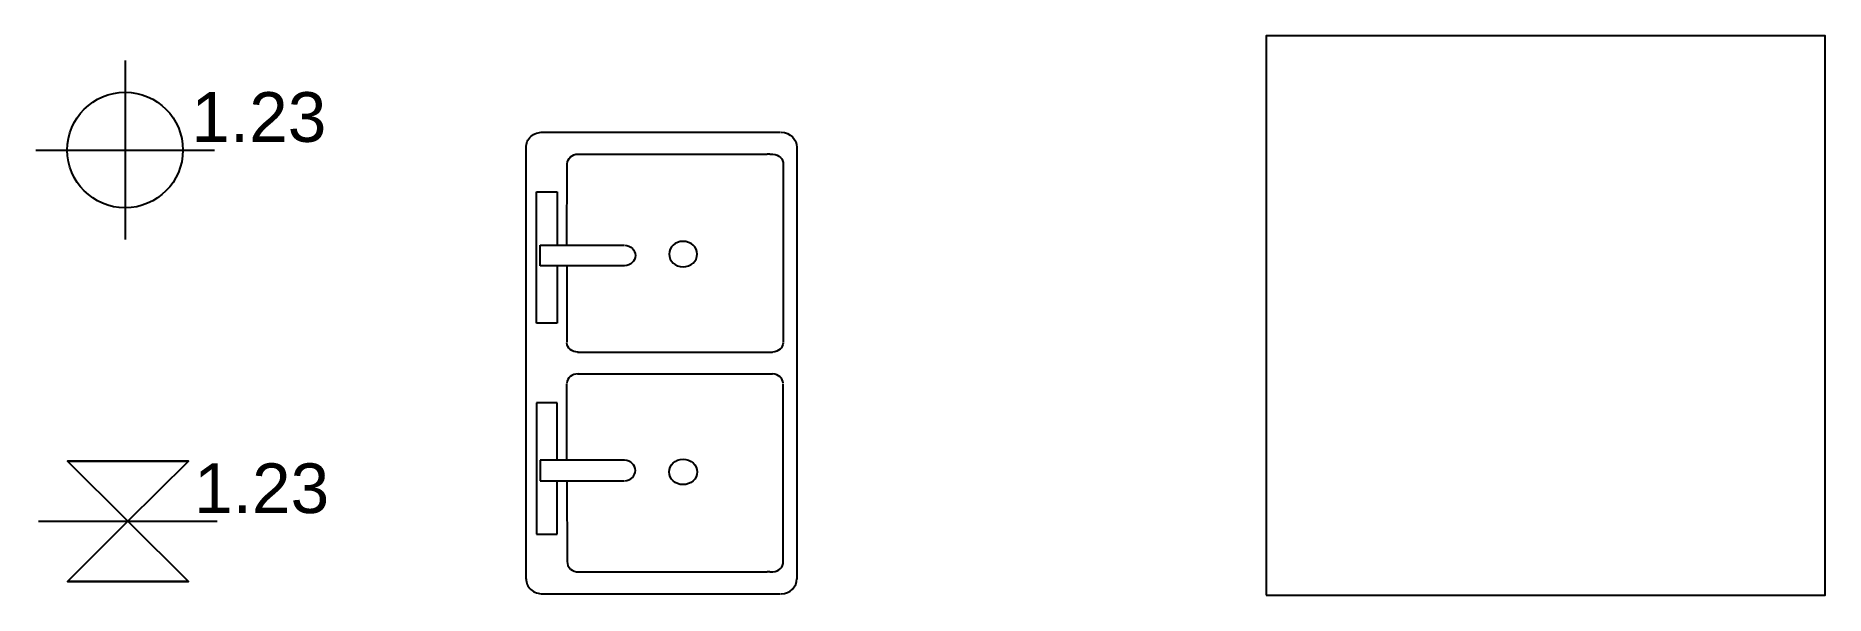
# Model space of a CAD drawing. Extents: x 305.12 to 308.32, y 127.11 to 128.11.
import ezdxf

# ---------------------------------------------------------------- set-up
doc = ezdxf.new("R2010")
doc.units = 0
for name, color, linetype in [('EinfLayer_125', 1, 'Continuous'), ('EinfLayer_Hoehe_Boden', 5, 'Continuous'), ('EinfLayer_Hoehe_Decke', 3, 'Continuous'), ('EinfLayer_MxM4EinheitCheck_m', 6, 'Continuous')]:
    doc.layers.add(name, color=color, linetype=linetype)
doc.layers.add('Z-CAD_ORD_RAU0-GR', color=4, linetype='Continuous', lineweight=35)
doc.styles.add('Arial 3.5 mm', font='arial.ttf', dxfattribs={"height": 3.5})

# ---------------------------------------------------------------- blocks, each defined once
blk = doc.blocks.new('Hoehe_Decke')
at = {"layer": 'Z-CAD_ORD_RAU0-GR', "linetype": 'Continuous', "lineweight": -3, "transparency": 33554687}
blk.add_line((-0.1598, 0), (0.1598, 0), dxfattribs=at)
for points in [[(0, 0), (0.1084, 0.1077), (-0.1084, 0.1077)], [(0, 0), (-0.1084, 0.1077), (0.1084, 0.1077)], [(0, 0), (0.1084, -0.1077), (-0.1084, -0.1077)], [(0, 0), (-0.1084, -0.1077), (0.1084, -0.1077)]]:
    blk.add_lwpolyline(points, dxfattribs=at)
at = {"layer": 'Z-CAD_ORD_RAU0-GR', "linetype": 'Continuous', "lineweight": -3, "transparency": 33554687, "style": 'Arial 3.5 mm'}
blk.add_attdef('HOEHE', (0.1183, 0.0146), '', height=0.0889, dxfattribs=at)
blk = doc.blocks.new('125')
at = {"linetype": 'ByBlock'}
for p, q in [((0, -0.386), (0, 0.386)), ((0.029, 0.413), (0.455, 0.413)), ((0.4841, 0.3869), (0.4841, -0.386)), ((0.0726, 0.2109), (0.0736, 0.3564)), ((0.0929, 0.3738), (0.0968, 0.3738)), ((0.0929, 0.3738), (0.4308, 0.3738)), ((0.4357, 0.3738), (0.4308, 0.3738)), ((0.4357, 0.3738), (0.4415, 0.3738)), ((0.4599, 0.3564), (0.4599, 0.3494)), ((0.4599, 0.3564), (0.4599, 0.0453)), ((0.0184, 0.0715), (0.0184, 0.3067)), ((0.0184, 0.3067), (0.0552, 0.3067)), ((0.0552, 0.3067), (0.0552, 0.2109)), ((0.0252, 0.1743), (0.0252, 0.2109)), ((0.0252, 0.2109), (0.1752, 0.2109)), ((0.1752, 0.1743), (0.0252, 0.1743)), ((0.0552, 0.1743), (0.0552, 0.0715)), ((0.0726, 0.1743), (0.0726, 0.0453)), ((0.0552, 0.0715), (0.0184, 0.0715)), ((0.0726, 0.0453), (0.0726, 0.0375)), ((0.4599, 0.0453), (0.4599, 0.0375)), ((0.092, 0.0201), (0.4115, 0.0201)), ((0.092, 0.02), (0.0968, 0.02)), ((0.092, 0.02), (0.0968, 0.02)), ((0.4115, 0.0201), (0.4405, 0.0201)), ((0.4115, 0.0201), (0.4405, 0.0201)), ((0.4357, 0.0201), (0.4405, 0.0201)), ((0.4357, 0.0201), (0.4405, 0.0201)), ((0.092, -0.0191), (0.0968, -0.0191)), ((0.092, -0.0191), (0.4115, -0.0192)), ((0.4115, -0.0192), (0.4405, -0.0192)), ((0.4357, -0.0192), (0.4405, -0.0192)), ((0.0726, -0.0444), (0.0726, -0.0366)), ((0.0726, -0.1734), (0.0726, -0.0444)), ((0.4599, -0.0444), (0.4599, -0.0366)), ((0.4599, -0.3555), (0.4599, -0.0444)), ((0.0552, -0.0706), (0.0184, -0.0706)), ((0.0184, -0.0706), (0.0184, -0.3058)), ((0.0552, -0.1734), (0.0552, -0.0706)), ((0.1752, -0.1734), (0.0252, -0.1734)), ((0.0252, -0.1734), (0.0252, -0.21)), ((0.0252, -0.21), (0.1752, -0.21)), ((0.0552, -0.3058), (0.0552, -0.21)), ((0.0726, -0.21), (0.0736, -0.3555)), ((0.0184, -0.3058), (0.0552, -0.3058)), ((0.4599, -0.3555), (0.4599, -0.3485)), ((0.0929, -0.3729), (0.0968, -0.3729)), ((0.0929, -0.3729), (0.4308, -0.3729)), ((0.4357, -0.3729), (0.4308, -0.3729)), ((0.4357, -0.3729), (0.4405, -0.3729)), ((0.029, -0.4121), (0.455, -0.4121))]:
    blk.add_line(p, q, dxfattribs=at)
at = {"linetype": 'ByBlock', "extrusion": (0, 0, -1)}
for centre, major_axis, start_param, end_param in [((0.029, 0.3869), (-0.029, 0), -0.034469, 1.605266), ((0.455, 0.3869), (-0.029, 0), 1.605266, 3.17384), ((0.0929, 0.3564), (-0.0194, 0), 0, 1.570796), ((0.4405, 0.3564), (-0.0194, 0), 1.623379, 3.189176), ((0.1752, 0.1926), (-0.0203, 0), 1.620755, 4.666966), ((0.2808, 0.1952), (-0.0252, 0), 3.141593, 9.424778), ((0.092, 0.0375), (-0.0194, 0), 4.664806, 6.230602), ((0.4405, 0.0375), (-0.0194, 0), 3.189176, 4.664806)]:
    blk.add_ellipse(centre, major_axis=major_axis, ratio=0.9, start_param=start_param, end_param=end_param, dxfattribs=at)
at = {"linetype": 'ByBlock'}
for centre, major_axis, start_param, end_param in [((0.092, -0.0366), (-0.0194, 0), 4.664806, 6.230602), ((0.4405, -0.0366), (-0.0194, 0), 3.189176, 4.664806), ((0.1752, -0.1917), (-0.0203, 0), 1.620755, 4.666966), ((0.2808, -0.1943), (-0.0252, 0), 3.141593, 9.424778), ((0.0929, -0.3555), (-0.0194, 0), -0.052583, 1.623379), ((0.4405, -0.3555), (-0.0194, 0), 1.623379, 3.189176), ((0.029, -0.386), (-0.029, 0), -0.034469, 1.605266), ((0.455, -0.386), (-0.029, 0), 1.605266, 3.17384)]:
    blk.add_ellipse(centre, major_axis=major_axis, ratio=0.9, start_param=start_param, end_param=end_param, dxfattribs=at)
blk = doc.blocks.new('Hoehe_Boden')
at = {"layer": 'Z-CAD_ORD_RAU0-GR', "linetype": 'Continuous', "lineweight": -3, "transparency": 33554687}
for p, q in [((0, 0.1598), (0, -0.1598)), ((-0.1598, 0), (0.1598, 0))]:
    blk.add_line(p, q, dxfattribs=at)
blk.add_circle((0, 0), 0.1034, dxfattribs=at)
at = {"layer": 'Z-CAD_ORD_RAU0-GR', "linetype": 'Continuous', "lineweight": -3, "transparency": 33554687, "style": 'Arial 3.5 mm'}
blk.add_attdef('HOEHE', (0.1183, 0.0146), '', height=0.0889, dxfattribs=at)
blk = doc.blocks.new('MxM4EinheitCheck_m')
blk.add_lwpolyline([(-0.5, -0.5), (0.5, -0.5), (0.5, 0.5), (-0.5, 0.5)], close=True)

msp = doc.modelspace()

# ---------------------------------------------------------------- block references
at = {"layer": 'EinfLayer_125'}
msp.add_blockref('125', (305.9961, 127.5269), dxfattribs=at)
at = {"layer": 'EinfLayer_Hoehe_Boden'}
msp.add_blockref('Hoehe_Boden', (305.2787, 127.9081), dxfattribs=at).add_auto_attribs({'HOEHE': '1.23'})
at = {"layer": 'EinfLayer_Hoehe_Decke'}
msp.add_blockref('Hoehe_Decke', (305.2838, 127.2444), dxfattribs=at).add_auto_attribs({'HOEHE': '1.23'})
at = {"layer": 'EinfLayer_MxM4EinheitCheck_m'}
msp.add_blockref('MxM4EinheitCheck_m', (307.8198, 127.6123), dxfattribs=at)

doc.saveas('drawing.dxf')
